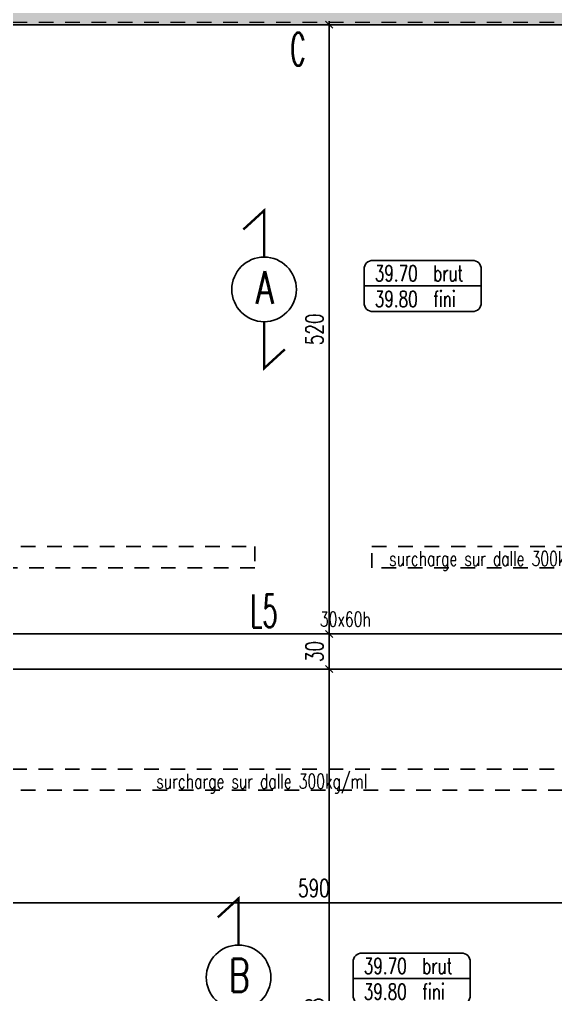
# Model space of a CAD drawing. Extents: x 308 to 437, y -199 to -146.
# Drawn here: x 362.49 to 367.06, y -171.13 to -162.81 of the extents above; entities that cross this region are included whole.
import ezdxf
from ezdxf.enums import TextEntityAlignment as Align

# ---------------------------------------------------------------- set-up
doc = ezdxf.new("R2010")
doc.units = 0
doc.header["$LTSCALE"] = 0.5
doc.header["$MEASUREMENT"] = 0
doc.linetypes.add('CACHE', pattern=[0.375, 0.25, -0.125])
doc.linetypes.add('DISCONTINU2', pattern=[0.375, 0.25, -0.125])
doc.layers.get('DEFPOINTS').update_dxf_attribs({"linetype": 'CONTINUOUS'})
for name, color, linetype in [('COTATION', 7, 'CONTINUOUS'), ('HABILLAGE', 7, 'CONTINUOUS'), ('MURS', 3, 'CONTINUOUS'), ('PLANCHER', 7, 'CONTINUOUS'), ('POCHAGE', 254, 'CONTINUOUS'), ('POUTRES', 2, 'CONTINUOUS'), ('RDC', 7, 'DISCONTINU2'), ('REPERAGE', 4, 'CONTINUOUS'), ('REPERE-CHAI', 4, 'CONTINUOUS'), ('REPERE-POUT', 4, 'CONTINUOUS'), ('TPFI cloisonsSAAD', 4, 'CONTINUOUS')]:
    doc.layers.add(name, color=color, linetype=linetype)
doc.styles.add('ROMANS8', font='romans.shx', dxfattribs={"width": 0.7})
doc.styles.get("Standard").update_dxf_attribs({"font": 'txt.shx'})
doc.dimstyles.new('COT50 cm', dxfattribs={"dimtxt": 0.15, "dimasz": 0.06, "dimexe": 0.03, "dimexo": 0.1, "dimgap": 0.05, "dimtad": 1, "dimdec": 0, "dimlfac": 100, "dimzin": 0, "dimdsep": 46, "dimtxsty": 'ROMANS8', "dimblk1": 'OBLIQUE', "dimblk2": 'OBLIQUE', "dimsah": 1, "dimcen": 0.03, "dimdle": 0.03, "dimclrt": 1, "dimadec": 0, "dimazin": 0, "dimtfac": 1, "dimtdec": 0, "dimtmove": 0, "dimatfit": 3, "dimfxl": 0, "dimtolj": 1, "dimtzin": 0, "dimlwd": -1, "dimlwe": -1, "dimarcsym": 0})

# ---------------------------------------------------------------- blocks, each defined once
blk = doc.blocks.new('139')
at = {"layer": 'HABILLAGE', "color": 7}
blk.add_line((-0.665, 0), (0.665, 0), dxfattribs=at)
at = {"layer": 'HABILLAGE'}
blk.add_lwpolyline([(-0.565, -0.291), (0.565, -0.291, 0.414214), (0.665, -0.191), (0.665, 0.191, 0.414214), (0.565, 0.291), (-0.565, 0.291, 0.414214), (-0.665, 0.191), (-0.665, -0.191, 0.414214)], format="xyb", close=True, dxfattribs=at)
at = {"layer": 'HABILLAGE', "color": 1, "width": 0.7}
for s, p in [('brut', (0.121, 0.054)), ('fini', (0.121, -0.237))]:
    blk.add_text(s, height=0.18, dxfattribs=at).set_placement(p)
for tag, p in [('NIVBRUT', (-0.543, 0.054)), ('NIVFINI', (-0.543, -0.237))]:
    blk.add_attdef(tag, p, '', height=0.18, dxfattribs=at)
blk = doc.blocks.new('_Oblique')
at = {"layer": 'COTATION', "color": 0, "lineweight": -2}
blk.add_line((-0.5, -0.5), (0.5, 0.5), dxfattribs=at)
blk = doc.blocks.new('*D1075')
at = {"layer": 'COTATION', "color": 0, "transparency": 16777216}
for p, q in [((365.3457, -168.3513), (365.1015, -168.3513)), ((365.1315, -174.2623), (365.1315, -168.3213)), ((365.4414, -174.2323), (365.1015, -174.2323))]:
    blk.add_line(p, q, dxfattribs=at)
at = {"layer": 'DEFPOINTS', "color": 0, "transparency": 16777216}
for p in [(365.1315, -168.3513), (365.4457, -168.3513), (365.5414, -174.2323)]:
    blk.add_point(p, dxfattribs=at)
at = {"layer": 'COTATION', "color": 0, "transparency": 16777216, "xscale": 0.06, "yscale": 0.06, "zscale": 0.06}
for p, rotation in [((365.1315, -168.3513), 90), ((365.1315, -174.2323), 270)]:
    blk.add_blockref('_Oblique', p, dxfattribs=dict(at, rotation=rotation))
at = {"layer": 'COTATION', "color": 1, "transparency": 16777216, "insert": (365.0065, -171.2918), "char_height": 0.15, "attachment_point": 5, "rotation": 90, "style": 'ROMANS8'}
blk.add_mtext('\\A1;588', dxfattribs=at)
blk = doc.blocks.new('*D1076')
at = {"layer": 'COTATION', "color": 0, "transparency": 16777216}
for p, q in [((365.1315, -168.3813), (365.1315, -168.0213)), ((365.4152, -168.0513), (365.1015, -168.0513)), ((365.3457, -168.3513), (365.1015, -168.3513))]:
    blk.add_line(p, q, dxfattribs=at)
at = {"layer": 'DEFPOINTS', "color": 0, "transparency": 16777216}
for p in [(365.1315, -168.0513), (365.5152, -168.0513), (365.4457, -168.3513)]:
    blk.add_point(p, dxfattribs=at)
at = {"layer": 'COTATION', "color": 0, "transparency": 16777216, "xscale": 0.06, "yscale": 0.06, "zscale": 0.06}
for p, rotation in [((365.1315, -168.0513), 90), ((365.1315, -168.3513), 270)]:
    blk.add_blockref('_Oblique', p, dxfattribs=dict(at, rotation=rotation))
at = {"layer": 'COTATION', "color": 1, "transparency": 16777216, "insert": (365.0065, -168.2013), "char_height": 0.15, "attachment_point": 5, "rotation": 90, "style": 'ROMANS8'}
blk.add_mtext('\\A1;30', dxfattribs=at)
blk = doc.blocks.new('*D1077')
at = {"layer": 'COTATION', "color": 0, "transparency": 16777216}
for p, q in [((365.4418, -162.8513), (365.1015, -162.8513)), ((365.1315, -168.0813), (365.1315, -162.8213)), ((365.4152, -168.0513), (365.1015, -168.0513))]:
    blk.add_line(p, q, dxfattribs=at)
at = {"layer": 'DEFPOINTS', "color": 0, "transparency": 16777216}
for p in [(365.1315, -162.8513), (365.5418, -162.8513), (365.5152, -168.0513)]:
    blk.add_point(p, dxfattribs=at)
at = {"layer": 'COTATION', "color": 0, "transparency": 16777216, "xscale": 0.06, "yscale": 0.06, "zscale": 0.06}
for p, rotation in [((365.1315, -162.8513), 90), ((365.1315, -168.0513), 270)]:
    blk.add_blockref('_Oblique', p, dxfattribs=dict(at, rotation=rotation))
at = {"layer": 'COTATION', "color": 1, "transparency": 16777216, "insert": (365.0065, -165.4513), "char_height": 0.15, "attachment_point": 5, "rotation": 90, "style": 'ROMANS8'}
blk.add_mtext('\\A1;520', dxfattribs=at)
blk = doc.blocks.new('*D1357')
at = {"layer": 'COTATION', "color": 0, "transparency": 16777216}
for p, q in [((362.0496, -169.346), (362.0496, -170.376)), ((367.9522, -169.8896), (367.9522, -170.376)), ((367.9822, -170.346), (362.0196, -170.346))]:
    blk.add_line(p, q, dxfattribs=at)
at = {"layer": 'DEFPOINTS', "color": 0, "transparency": 16777216}
for p in [(362.0496, -168.3513), (367.9522, -169.7896), (362.0496, -170.346)]:
    blk.add_point(p, dxfattribs=at)
at = {"layer": 'COTATION', "color": 0, "transparency": 16777216, "xscale": 0.06, "yscale": 0.06, "zscale": 0.06, "rotation": 180}
blk.add_blockref('_Oblique', (362.0496, -170.346), dxfattribs=at)
at = {"layer": 'COTATION', "color": 0, "transparency": 16777216, "xscale": 0.06, "yscale": 0.06, "zscale": 0.06}
blk.add_blockref('_Oblique', (367.9522, -170.346), dxfattribs=at)
at = {"layer": 'COTATION', "color": 1, "transparency": 16777216, "insert": (365.0009, -170.221), "char_height": 0.15, "attachment_point": 5, "style": 'ROMANS8'}
blk.add_mtext('\\A1;590', dxfattribs=at)
blk = doc.blocks.new('A$C6B096A38')
at = {"layer": 'POCHAGE'}
h = blk.add_hatch(dxfattribs=at)
h.set_pattern_fill('AR-SAND', color=0, scale=0.07)
h.set_pattern_definition([(37.5, (-513.79323, 160.44126), (-0.004409535, 0.134877664), [0, -0.1064, 0, -0.119, 0, -0.11375]), (7.5, (-513.79323, 160.44126), (0.12388437, 0.197550225), [0, -0.0574, 0, -0.0959, 0, -0.03675]), (327.5, (-513.87933, 160.44126), (0.21798993, 0.000396134), [0, -0.035, 0, -0.126, 0, -0.1645]), (317.5, (-513.87933, 160.44126), (0.21042886, 0.06143729), [0, -0.0175, 0, -0.0826, 0, -0.0945])])
h.paths.add_polyline_path([(28.9369, -2.21), (15.7638, -2.21), (9.42, -2.21), (9.42, -2.39), (13.0197, -2.39), (13.0197, -5.2993), (13.1997, -5.2993), (13.1997, -5.1293), (14.397, -5.1293), (14.397, -6.865), (14.577, -6.865), (14.577, -4.9493), (13.1997, -4.9493), (13.1997, -2.39), (15.7735, -2.39), (15.7735, -6.865), (15.9535, -6.865), (15.9535, -2.39), (21.857, -2.39), (21.857, -7.07), (22.0369, -7.07), (22.0375, -2.4101), (23.6379, -2.4101), (23.6373, -4.3102), (23.818, -4.3102), (23.818, -2.39), (25.7556, -2.3901), (25.7556, -4.8004), (25.9357, -4.8004), (25.9357, -2.41), (28.7769, -2.41), (28.7769, -8.975), (28.9369, -8.975)])
at = {"layer": 'RDC', "linetype": 'CACHE', "lineweight": 15}
blk.add_lwpolyline([(15.7638, -2.21), (28.9369, -2.21), (28.9369, -8.975), (28.7769, -8.975), (28.7769, -2.41), (25.9357, -2.41), (25.9357, -4.8004), (25.7556, -4.8004), (25.7556, -2.3901), (23.818, -2.39), (23.818, -4.3102), (23.6373, -4.3102), (23.6379, -2.4101), (22.0375, -2.4101), (22.0369, -7.07), (21.857, -7.07), (21.857, -2.39), (15.9535, -2.39)], dxfattribs=at)

msp = doc.modelspace()

# ---------------------------------------------------------------- hatches: boundary and pattern name
at = {"layer": 'POCHAGE'}
msp.add_hatch(color=256, dxfattribs=at).paths.add_polyline_path([(374.873, -162.8514), (374.873, -169.1709), (373.5228, -169.1709), (373.5228, -167.6074), (373.3423, -167.6074), (373.3428, -169.171), (372.898, -169.1709), (372.898, -169.3513), (375.033, -169.3512), (375.033, -162.6513), (353.2359, -162.6513), (353.2359, -160.4413), (346.1362, -160.4413), (346.1362, -160.6413), (353.0362, -160.6413), (353.0355, -167.7513), (353.2362, -167.7513), (353.2362, -162.8513)])

# ---------------------------------------------------------------- linework, layer by layer
at = {"layer": 'MURS'}
msp.add_lwpolyline([(353.2362, -162.8513), (374.873, -162.8514), (374.873, -169.1709), (373.5228, -169.1709), (373.5228, -167.6074), (373.3423, -167.6074), (373.3428, -169.171), (372.898, -169.171), (372.898, -169.3513), (375.033, -169.3512), (375.033, -162.6513)], dxfattribs=at)
at = {"layer": 'PLANCHER', "color": 1, "const_width": 0.02}
for points in [[(364.5764, -164.8346), (364.5764, -164.4365), (364.3992, -164.5988)], [(364.5764, -165.386), (364.5764, -165.784), (364.7536, -165.6217)], [(364.3583, -170.7069), (364.3583, -170.3088), (364.1811, -170.4711)]]:
    msp.add_lwpolyline(points, dxfattribs=at)
at = {"layer": 'PLANCHER', "color": 1}
for centre in [(364.5764, -165.1103), (364.3583, -170.9825)]:
    msp.add_circle(centre, 0.2757, dxfattribs=at)
at = {"layer": 'POUTRES'}
for p, q in [((362.0496, -168.0513), (367.9527, -168.0513)), ((353.2362, -168.3513), (367.9526, -168.3513))]:
    msp.add_line(p, q, dxfattribs=at)
at = {"layer": 'TPFI cloisonsSAAD', "linetype": 'CACHE'}
msp.add_lwpolyline([(353.2361, -167.1863), (356.8221, -167.1863), (356.8221, -169.3863), (359.1159, -169.3863), (359.1159, -173.6663), (362.0496, -173.6663), (362.0496, -169.3863), (367.9522, -169.3863), (367.9522, -169.2063), (361.3399, -169.2063), (361.3399, -169.3863), (361.8697, -169.3863), (361.8697, -173.4863), (359.2959, -173.4863), (359.2959, -169.3863), (359.8261, -169.3863), (359.8261, -169.2063), (359.2959, -169.2063), (359.2959, -167.8926), (359.1159, -167.8926), (359.1159, -169.2063), (357.0021, -169.2063), (357.0021, -167.0063), (353.2361, -167.0063)], dxfattribs=at)
for points in [[(362.0496, -167.3063), (364.4964, -167.3063), (364.4964, -167.4863), (362.0496, -167.4863)], [(365.4964, -167.3063), (367.9528, -167.3063), (367.9528, -167.4863), (365.4964, -167.4863)]]:
    msp.add_lwpolyline(points, close=True, dxfattribs=at)

# ---------------------------------------------------------------- block references
at = {"layer": 'HABILLAGE', "color": 1, "xscale": 0.7521624, "yscale": 0.7521624, "zscale": 0.7521624}
for p in [(365.9294, -165.0811), (365.836, -170.994)]:
    msp.add_blockref('139', p, dxfattribs=at).add_auto_attribs({'NIVBRUT': '39.70', 'NIVFINI': '39.80'})
at = {"layer": 'RDC'}
msp.add_blockref('A$C6B096A38', (346.0959, -160.4413), dxfattribs=at)

# ---------------------------------------------------------------- texts
at = {"layer": 'PLANCHER', "color": 1, "width": 0.7}
for s, p in [('A', (364.5828, -165.0938)), ('B', (364.3646, -170.966))]:
    msp.add_text(s, height=0.28, dxfattribs=at).set_placement(p, align=Align.MIDDLE)
at = {"layer": 'REPERAGE', "color": 1, "style": 'ROMANS8', "width": 0.7}
for s, p in [('surcharge sur dalle 300kg/ml', (365.6437, -167.471)), (' 30x60h', (364.9919, -167.9876)), ('surcharge sur dalle 300kg/ml', (363.656, -169.371))]:
    msp.add_text(s, height=0.125, dxfattribs=at).set_placement(p)
at = {"layer": 'REPERE-CHAI', "color": 4, "width": 0.519}
msp.add_text('C', height=0.28, dxfattribs=at).set_placement((364.7994, -163.1997))
at = {"layer": 'REPERE-POUT', "width": 0.519}
msp.add_text('L5', height=0.28, dxfattribs=at).set_placement((364.4583, -167.9953))

# ---------------------------------------------------------------- dimensions: what is measured, and where the dimension line sits
at = {"layer": 'COTATION'}
for base, p1, p2, picture, middle in [((365.1315, -162.8513), (365.5152, -168.0513), (365.5418, -162.8513), '*D1077', (365.0065, -165.4513)), ((365.1315, -168.0513), (365.4457, -168.3513), (365.5152, -168.0513), '*D1076', (365.0065, -168.2013)), ((365.1315, -168.3513), (365.5414, -174.2323), (365.4457, -168.3513), '*D1075', (365.0065, -171.2918))]:
    dim = msp.add_linear_dim(base=base, p1=p1, p2=p2, angle=90, dimstyle='COT50 cm', override={"dimtmove": 1}, dxfattribs=at)
    dim.commit()
    dim.dimension.update_dxf_attribs({"geometry": picture, "text_midpoint": middle})
dim = msp.add_linear_dim(base=(362.0496, -170.346), p1=(367.9522, -169.7896), p2=(362.0496, -168.3513), dimstyle='COT50 cm', override={"dimtmove": 1}, dxfattribs=at)
dim.commit()
dim.dimension.update_dxf_attribs({"geometry": '*D1357', "text_midpoint": (365.0009, -170.221)})

doc.saveas('drawing.dxf')
